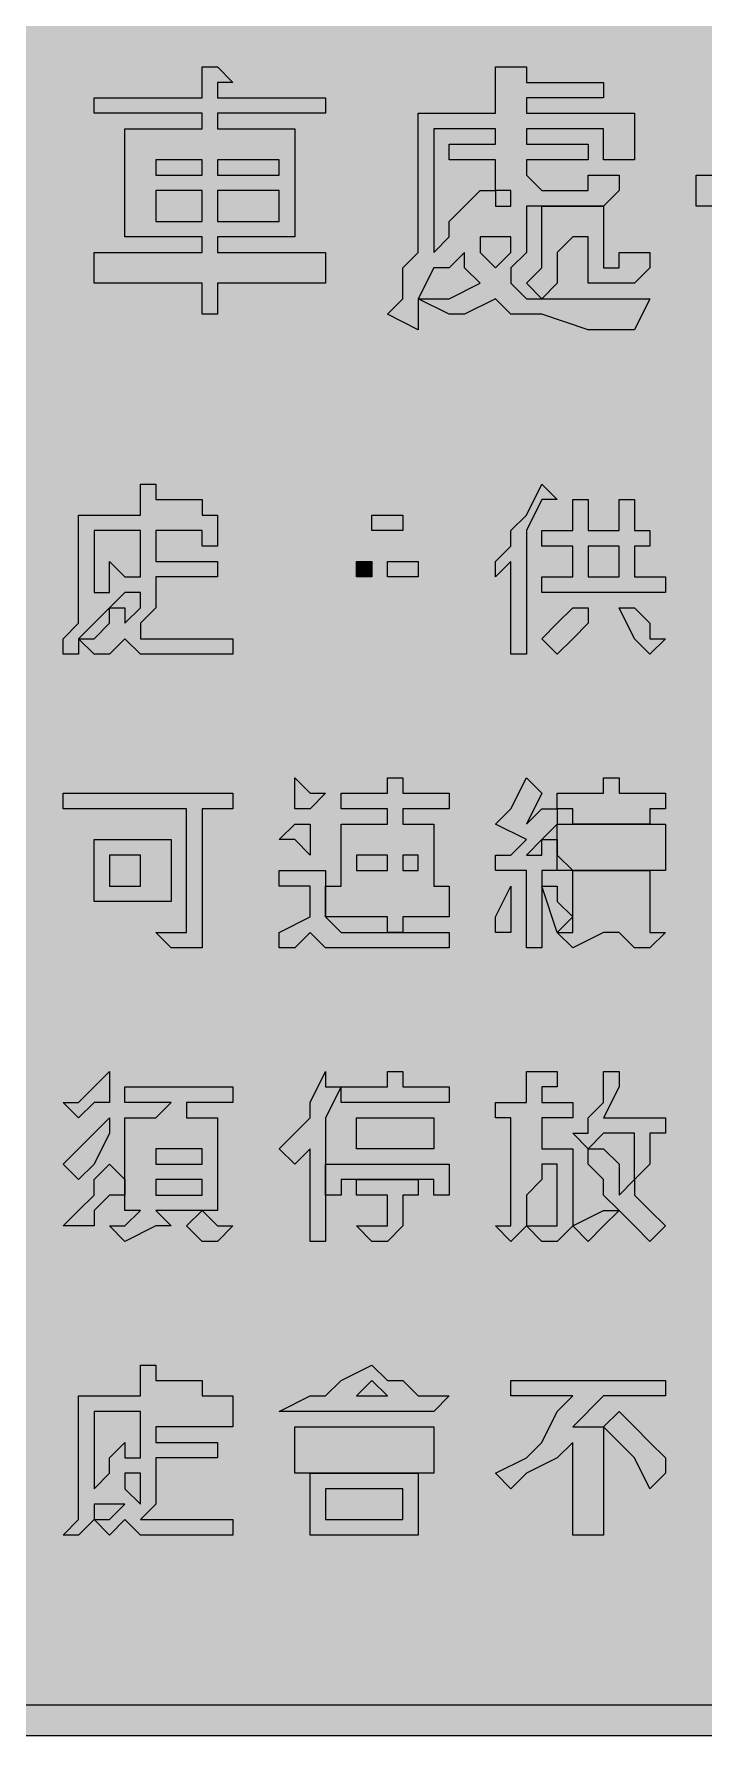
# Model space of a CAD drawing. Header units: metres. Extents: x 78 to 482, y 6 to 262.
# Drawn here: x 159.3 to 211.3, y 6.5 to 138.6 of the extents above; entities that cross this region are included whole.
import ezdxf

# ---------------------------------------------------------------- set-up
doc = ezdxf.new("R2010")
doc.units = ezdxf.units.M
doc.layers.add('FILL_BLACK_000000', color=7, linetype='Continuous', true_color=0x000000)
doc.layers.add('FILL_WHITE_FFFFFF', color=7, linetype='Continuous', true_color=0xffffff)

msp = doc.modelspace()

# ---------------------------------------------------------------- hatches: boundary and pattern name
at = {"layer": 'FILL_BLACK_000000', "true_color": 0x000000}
h = msp.add_hatch(color=7, dxfattribs=at)
h.dxf.hatch_style = 1
h.paths.add_polyline_path([(477.15, 262.08), (478.05, 262.06), (478.95, 261.93), (479.85, 261.57), (480.75, 260.88), (481.44, 259.98), (481.8, 259.08), (481.93, 258.18), (481.95, 257.28), (481.95, 11.28), (481.95, 10.08), (480.75, 8.88), (478.95, 7.23), (478.05, 6.69), (477.15, 6.48), (82.35, 6.48), (81.45, 6.69), (80.55, 7.23), (78.75, 8.88), (78.35, 8.93), (78.06, 9.09), (77.7, 9.63), (77.57, 10.4), (77.55, 11.28), (77.55, 257.28), (77.55, 258.48), (77.6, 258.88), (77.74, 259.19), (78.15, 259.68), (78.56, 260.17), (78.7, 260.48), (78.75, 260.88), (79.65, 261.57), (80.55, 261.93), (81.45, 262.06), (82.35, 262.08), (477.15, 262.08)])
h = msp.add_hatch(color=7, dxfattribs=at)
h.dxf.hatch_style = 1
h.paths.add_polyline_path([(173.55, 134.88), (173.55, 133.68), (181.95, 133.68), (181.95, 132.48), (173.55, 132.48), (173.55, 131.28), (179.55, 131.28), (179.55, 122.88), (173.55, 122.88), (173.55, 121.68), (181.95, 121.68), (181.95, 119.28), (173.55, 119.28), (173.55, 116.88), (172.35, 116.88), (172.35, 119.28), (163.95, 119.28), (163.95, 121.68), (172.35, 121.68), (172.35, 122.88), (166.35, 122.88), (166.35, 131.28), (172.35, 131.28), (172.35, 132.48), (163.95, 132.48), (163.95, 133.68), (172.35, 133.68), (172.35, 136.08), (173.55, 136.08), (174.75, 134.88), (173.55, 134.88)])
h.paths.add_polyline_path([(172.35, 127.68), (172.35, 128.88), (168.75, 128.88), (168.75, 127.68), (172.35, 127.68)], flags=16)
h.paths.add_polyline_path([(168.75, 124.08), (172.35, 124.08), (172.35, 126.48), (168.75, 126.48), (168.75, 124.08)], flags=16)
h.paths.add_polyline_path([(173.55, 128.88), (173.55, 127.68), (178.35, 127.68), (178.35, 128.88), (173.55, 128.88)], flags=16)
h.paths.add_polyline_path([(178.35, 126.48), (173.55, 126.48), (173.55, 124.08), (178.35, 124.08), (178.35, 126.48)], flags=16)
h = msp.add_hatch(color=7, dxfattribs=at)
h.dxf.hatch_style = 1
h.paths.add_polyline_path([(187.95, 118.08), (187.95, 120.48), (189.15, 121.68), (189.15, 124.08), (189.15, 132.48), (195.15, 132.48), (195.15, 136.08), (197.55, 136.08), (197.55, 134.88), (203.55, 134.88), (203.55, 133.68), (197.55, 133.68), (197.55, 132.48), (205.95, 132.48), (205.95, 128.88), (203.55, 128.88), (203.55, 131.28), (197.55, 131.28), (197.55, 130.08), (202.35, 130.08), (202.35, 128.88), (197.55, 128.88), (197.55, 127.68), (198.75, 126.48), (202.35, 126.48), (202.35, 127.68), (203.55, 127.68), (204.75, 127.68), (204.75, 126.48), (203.55, 125.28), (197.55, 125.28), (197.55, 122.88), (197.55, 121.68), (196.35, 120.48), (196.35, 119.28), (197.55, 118.08), (198.75, 118.08), (199.95, 118.08), (202.35, 118.08), (207.15, 118.08), (205.95, 115.68), (202.35, 115.68), (198.75, 116.88), (196.35, 116.88), (195.15, 118.08), (192.75, 116.88), (191.55, 116.88), (189.15, 118.08), (189.15, 115.68), (186.75, 116.88), (187.95, 118.08)])
h.paths.add_polyline_path([(191.55, 118.08), (193.95, 119.28), (192.75, 120.48), (192.75, 121.68), (191.55, 120.48), (190.35, 120.48), (189.15, 118.08), (191.55, 118.08)], flags=16)
h.paths.add_polyline_path([(195.15, 126.48), (195.15, 125.28), (196.35, 125.28), (196.35, 126.48), (195.15, 126.48)], flags=16)
h.paths.add_polyline_path([(195.15, 127.68), (195.15, 128.88), (191.55, 128.88), (191.55, 130.08), (195.15, 130.08), (195.15, 131.28), (190.35, 131.28), (190.35, 124.08), (190.35, 121.68), (191.55, 122.88), (191.55, 124.08), (192.75, 125.28), (193.95, 126.48), (195.15, 126.48), (195.15, 127.68)], flags=16)
h.paths.add_polyline_path([(195.15, 120.48), (196.35, 121.68), (196.35, 122.88), (193.95, 122.88), (193.95, 121.68), (195.15, 120.48)], flags=16)
h = msp.add_hatch(color=7, dxfattribs=at)
h.dxf.hatch_style = 1
h.paths.add_polyline_path([(217.95, 127.68), (217.95, 125.28), (210.75, 125.28), (210.75, 127.68), (217.95, 127.68)])
h = msp.add_hatch(color=7, dxfattribs=at)
h.dxf.hatch_style = 1
h.paths.add_polyline_path([(203.55, 125.28), (203.55, 121.68), (203.55, 120.48), (204.75, 120.48), (204.75, 121.68), (207.15, 121.68), (207.15, 120.48), (205.95, 119.28), (204.75, 119.28), (203.55, 119.28), (202.35, 119.28), (202.35, 120.48), (202.35, 122.88), (201.15, 122.88), (199.95, 121.68), (199.95, 120.48), (199.95, 119.28), (198.75, 118.08), (197.55, 119.28), (198.75, 120.48), (198.75, 121.68), (198.75, 122.88), (198.75, 124.08), (198.75, 125.28), (203.55, 125.28)])
h = msp.add_hatch(color=7, dxfattribs=at)
h.dxf.hatch_style = 1
h.paths.add_polyline_path([(161.55, 91.68), (162.75, 92.88), (162.75, 94.08), (162.75, 95.28), (162.75, 101.28), (167.55, 101.28), (167.55, 103.68), (168.75, 103.68), (168.75, 102.48), (172.35, 102.48), (172.35, 101.28), (173.55, 101.28), (173.55, 98.88), (172.35, 98.88), (172.35, 100.08), (168.75, 100.08), (168.75, 98.88), (168.75, 97.68), (171.15, 97.68), (172.35, 97.68), (173.55, 97.68), (173.55, 96.48), (172.35, 96.48), (168.75, 96.48), (168.75, 95.28), (168.75, 94.08), (167.55, 92.88), (167.55, 91.68), (168.75, 91.68), (169.95, 91.68), (171.15, 91.68), (174.75, 91.68), (174.75, 90.48), (171.15, 90.48), (169.95, 90.48), (167.55, 90.48), (166.35, 91.68), (165.15, 90.48), (163.95, 90.48), (162.75, 91.68), (162.75, 90.48), (161.55, 90.48), (161.55, 91.68)])
h.paths.add_polyline_path([(163.95, 91.68), (165.15, 92.88), (165.15, 94.08), (163.95, 92.88), (162.75, 91.68), (163.95, 91.68)], flags=16)
h.paths.add_polyline_path([(166.35, 94.08), (166.35, 92.88), (167.55, 94.08), (167.55, 95.28), (166.35, 95.28), (165.15, 94.08), (166.35, 94.08)], flags=16)
h.paths.add_polyline_path([(167.55, 98.88), (167.55, 100.08), (163.95, 100.08), (163.95, 95.28), (165.15, 95.28), (165.15, 96.48), (165.15, 97.68), (166.35, 96.48), (167.55, 96.48), (167.55, 97.68), (167.55, 98.88)], flags=16)
h = msp.add_hatch(color=7, dxfattribs=at)
h.dxf.hatch_style = 1
h.paths.add_polyline_path([(196.35, 98.88), (196.35, 100.08), (197.55, 101.28), (198.75, 103.68), (199.95, 102.48), (198.75, 102.48), (197.55, 100.08), (197.55, 90.48), (196.35, 90.48), (196.35, 97.68), (195.15, 96.48), (195.15, 97.68), (196.35, 98.88)])
h = msp.add_hatch(color=7, dxfattribs=at)
h.dxf.hatch_style = 1
h.paths.add_polyline_path([(201.15, 102.48), (202.35, 102.48), (202.35, 100.08), (204.75, 100.08), (204.75, 102.48), (205.95, 102.48), (205.95, 100.08), (207.15, 100.08), (207.15, 98.88), (205.95, 98.88), (205.95, 96.48), (208.35, 96.48), (208.35, 95.28), (198.75, 95.28), (198.75, 96.48), (201.15, 96.48), (201.15, 98.88), (198.75, 98.88), (198.75, 100.08), (201.15, 100.08), (201.15, 102.48)])
h.paths.add_polyline_path([(204.75, 98.88), (202.35, 98.88), (202.35, 96.48), (204.75, 96.48), (204.75, 98.88)], flags=16)
h = msp.add_hatch(color=7, dxfattribs=at)
h.dxf.hatch_style = 1
h.paths.add_polyline_path([(185.55, 101.28), (187.95, 101.28), (187.95, 100.08), (185.55, 100.08), (185.55, 101.28)])
h = msp.add_hatch(color=7, dxfattribs=at)
h.dxf.hatch_style = 1
h.paths.add_polyline_path([(184.35, 97.68), (185.55, 97.68), (185.55, 96.48), (184.35, 96.48), (184.35, 97.68)])
h = msp.add_hatch(color=7, dxfattribs=at)
h.dxf.hatch_style = 1
h.paths.add_polyline_path([(186.75, 97.68), (189.15, 97.68), (189.15, 96.48), (186.75, 96.48), (186.75, 97.68)])
h = msp.add_hatch(color=7, dxfattribs=at)
h.dxf.hatch_style = 1
h.paths.add_polyline_path([(199.95, 92.88), (201.15, 94.08), (202.35, 94.08), (202.35, 92.88), (201.15, 91.68), (199.95, 90.48), (198.75, 91.68), (199.95, 92.88)])
h = msp.add_hatch(color=7, dxfattribs=at)
h.dxf.hatch_style = 1
h.paths.add_polyline_path([(205.95, 94.08), (207.15, 92.88), (207.15, 91.68), (208.35, 91.68), (207.15, 90.48), (205.95, 91.68), (204.75, 94.08), (205.95, 94.08)])
h = msp.add_hatch(color=7, dxfattribs=at)
h.dxf.hatch_style = 1
h.paths.add_polyline_path([(180.75, 79.68), (181.95, 79.68), (180.75, 78.48), (179.55, 78.48), (179.55, 79.68), (179.55, 80.88), (180.75, 79.68)])
h = msp.add_hatch(color=7, dxfattribs=at)
h.dxf.hatch_style = 1
h.paths.add_polyline_path([(183.15, 78.48), (183.15, 79.68), (186.75, 79.68), (186.75, 80.88), (187.95, 80.88), (187.95, 79.68), (191.55, 79.68), (191.55, 78.48), (187.95, 78.48), (187.95, 77.28), (190.35, 77.28), (190.35, 72.48), (191.55, 72.48), (191.55, 70.08), (187.95, 70.08), (187.95, 68.88), (186.75, 68.88), (186.75, 70.08), (181.95, 70.08), (181.95, 72.48), (183.15, 72.48), (183.15, 77.28), (186.75, 77.28), (186.75, 78.48), (183.15, 78.48)])
h.paths.add_polyline_path([(184.35, 74.88), (184.35, 73.68), (186.75, 73.68), (186.75, 74.88), (184.35, 74.88)], flags=16)
h.paths.add_polyline_path([(189.15, 74.88), (187.95, 74.88), (187.95, 73.68), (189.15, 73.68), (189.15, 74.88)], flags=16)
h = msp.add_hatch(color=7, dxfattribs=at)
h.dxf.hatch_style = 1
h.paths.add_polyline_path([(199.95, 74.88), (201.15, 73.68), (199.95, 73.68), (198.75, 73.68), (198.75, 67.68), (197.55, 67.68), (197.55, 73.68), (196.35, 73.68), (195.15, 73.68), (195.15, 74.88), (196.35, 74.88), (197.55, 76.08), (195.15, 77.28), (196.35, 78.48), (197.55, 80.88), (198.75, 79.68), (197.55, 77.28), (198.75, 78.48), (199.95, 78.48), (199.95, 77.28), (198.75, 76.08), (199.95, 76.08), (199.95, 74.88)])
h.paths.add_polyline_path([(197.55, 74.88), (198.75, 74.88), (198.75, 76.08), (197.55, 74.88)], flags=16)
h = msp.add_hatch(color=7, dxfattribs=at)
h.dxf.hatch_style = 1
h.paths.add_polyline_path([(199.95, 79.68), (203.55, 79.68), (203.55, 80.88), (204.75, 80.88), (204.75, 79.68), (208.35, 79.68), (208.35, 78.48), (207.15, 78.48), (207.15, 77.28), (201.15, 77.28), (201.15, 78.48), (199.95, 78.48), (199.95, 79.68)])
h = msp.add_hatch(color=7, dxfattribs=at)
h.dxf.hatch_style = 1
h.paths.add_polyline_path([(174.75, 79.68), (174.75, 78.48), (172.35, 78.48), (172.35, 70.08), (172.35, 68.88), (172.35, 67.68), (171.15, 67.68), (169.95, 67.68), (168.75, 68.88), (171.15, 68.88), (171.15, 70.08), (171.15, 78.48), (161.55, 78.48), (161.55, 79.68), (174.75, 79.68)])
h = msp.add_hatch(color=7, dxfattribs=at)
h.dxf.hatch_style = 1
h.paths.add_polyline_path([(180.75, 77.28), (180.75, 76.08), (180.75, 74.88), (179.55, 76.08), (178.35, 76.08), (179.55, 77.28), (180.75, 77.28)])
h = msp.add_hatch(color=7, dxfattribs=at)
h.dxf.hatch_style = 1
h.paths.add_polyline_path([(208.35, 77.28), (208.35, 73.68), (199.95, 73.68), (199.95, 77.28), (208.35, 77.28)])
h = msp.add_hatch(color=7, dxfattribs=at)
h.dxf.hatch_style = 1
h.paths.add_polyline_path([(169.95, 71.28), (167.55, 71.28), (165.15, 71.28), (163.95, 71.28), (163.95, 76.08), (169.95, 76.08), (169.95, 71.28)])
h.paths.add_polyline_path([(167.55, 74.88), (165.15, 74.88), (165.15, 72.48), (167.55, 72.48), (167.55, 74.88)], flags=16)
h = msp.add_hatch(color=7, dxfattribs=at)
h.dxf.hatch_style = 1
h.paths.add_polyline_path([(181.95, 73.68), (181.95, 70.08), (183.15, 68.88), (185.55, 68.88), (191.55, 68.88), (191.55, 67.68), (184.35, 67.68), (183.15, 67.68), (181.95, 67.68), (180.75, 68.88), (179.55, 67.68), (178.35, 67.68), (178.35, 68.88), (180.75, 70.08), (180.75, 72.48), (178.35, 72.48), (178.35, 73.68), (181.95, 73.68)])
h = msp.add_hatch(color=7, dxfattribs=at)
h.dxf.hatch_style = 1
h.paths.add_polyline_path([(205.95, 67.68), (204.75, 68.88), (203.55, 68.88), (201.15, 67.68), (199.95, 68.88), (201.15, 68.88), (201.15, 73.68), (207.15, 73.68), (207.15, 68.88), (208.35, 68.88), (207.15, 67.68), (205.95, 67.68)])
h = msp.add_hatch(color=7, dxfattribs=at)
h.dxf.hatch_style = 1
h.paths.add_polyline_path([(196.35, 68.88), (195.15, 68.88), (195.15, 70.08), (196.35, 72.48), (196.35, 70.08), (196.35, 68.88)])
h = msp.add_hatch(color=7, dxfattribs=at)
h.dxf.hatch_style = 1
h.paths.add_polyline_path([(199.95, 71.28), (201.15, 70.08), (199.95, 68.88), (198.75, 72.48), (199.95, 72.48), (199.95, 71.28)])
h = msp.add_hatch(color=7, dxfattribs=at)
h.dxf.hatch_style = 1
h.paths.add_polyline_path([(162.75, 55.68), (163.95, 56.88), (165.15, 58.08), (165.15, 56.88), (165.15, 55.68), (163.95, 55.68), (162.75, 54.48), (161.55, 55.68), (162.75, 55.68)])
h = msp.add_hatch(color=7, dxfattribs=at)
h.dxf.hatch_style = 1
h.paths.add_polyline_path([(166.35, 47.28), (166.35, 54.48), (168.75, 54.48), (169.95, 55.68), (166.35, 55.68), (166.35, 56.88), (174.75, 56.88), (174.75, 55.68), (171.15, 55.68), (171.15, 54.48), (173.55, 54.48), (173.55, 47.28), (168.75, 47.28), (169.95, 46.08), (168.75, 46.08), (166.35, 44.88), (165.15, 46.08), (166.35, 46.08), (167.55, 47.28), (166.35, 47.28)])
h.paths.add_polyline_path([(168.75, 49.68), (168.75, 48.48), (172.35, 48.48), (172.35, 49.68), (168.75, 49.68)], flags=16)
h.paths.add_polyline_path([(172.35, 52.08), (168.75, 52.08), (168.75, 50.88), (172.35, 50.88), (172.35, 52.08)], flags=16)
h = msp.add_hatch(color=7, dxfattribs=at)
h.dxf.hatch_style = 1
h.paths.add_polyline_path([(183.15, 56.88), (181.95, 54.48), (181.95, 44.88), (180.75, 44.88), (180.75, 52.08), (179.55, 50.88), (178.35, 52.08), (179.55, 53.28), (180.75, 54.48), (180.75, 55.68), (181.95, 58.08), (181.95, 56.88), (183.15, 56.88)])
h = msp.add_hatch(color=7, dxfattribs=at)
h.dxf.hatch_style = 1
h.paths.add_polyline_path([(187.95, 58.08), (187.95, 56.88), (191.55, 56.88), (191.55, 55.68), (183.15, 55.68), (183.15, 56.88), (186.75, 56.88), (186.75, 58.08), (187.95, 58.08)])
h = msp.add_hatch(color=7, dxfattribs=at)
h.dxf.hatch_style = 1
h.paths.add_polyline_path([(195.15, 46.08), (196.35, 46.08), (196.35, 47.28), (196.35, 48.48), (196.35, 50.88), (196.35, 54.48), (195.15, 54.48), (195.15, 55.68), (197.55, 55.68), (197.55, 58.08), (198.75, 58.08), (199.95, 58.08), (199.95, 56.88), (198.75, 56.88), (198.75, 55.68), (201.15, 55.68), (201.15, 54.48), (198.75, 54.48), (198.75, 52.08), (201.15, 52.08), (201.15, 47.28), (201.15, 46.08), (199.95, 44.88), (198.75, 44.88), (197.55, 46.08), (196.35, 44.88), (195.15, 46.08)])
h.paths.add_polyline_path([(198.75, 46.08), (199.95, 46.08), (199.95, 47.28), (199.95, 50.88), (198.75, 50.88), (198.75, 49.68), (197.55, 48.48), (197.55, 47.28), (197.55, 46.08), (198.75, 46.08)], flags=16)
h = msp.add_hatch(color=7, dxfattribs=at)
h.dxf.hatch_style = 1
h.paths.add_polyline_path([(202.35, 53.28), (202.35, 54.48), (203.55, 55.68), (203.55, 58.08), (204.75, 58.08), (204.75, 56.88), (203.55, 54.48), (208.35, 54.48), (208.35, 53.28), (207.15, 53.28), (207.15, 52.08), (207.15, 50.88), (205.95, 49.68), (205.95, 50.88), (205.95, 52.08), (205.95, 53.28), (203.55, 53.28), (202.35, 52.08), (201.15, 53.28), (202.35, 53.28)])
h = msp.add_hatch(color=7, dxfattribs=at)
h.dxf.hatch_style = 1
h.paths.add_polyline_path([(162.75, 49.68), (161.55, 50.88), (162.75, 52.08), (163.95, 53.28), (165.15, 54.48), (165.15, 53.28), (163.95, 50.88), (162.75, 49.68)])
h = msp.add_hatch(color=7, dxfattribs=at)
h.dxf.hatch_style = 1
h.paths.add_polyline_path([(190.35, 54.48), (190.35, 52.08), (184.35, 52.08), (184.35, 54.48), (190.35, 54.48)])
h = msp.add_hatch(color=7, dxfattribs=at)
h.dxf.hatch_style = 1
h.paths.add_polyline_path([(207.15, 44.88), (205.95, 46.08), (204.75, 47.28), (203.55, 48.48), (203.55, 49.68), (202.35, 50.88), (202.35, 52.08), (203.55, 52.08), (204.75, 50.88), (204.75, 48.48), (205.95, 49.68), (205.95, 48.48), (207.15, 47.28), (208.35, 46.08), (207.15, 44.88)])
h = msp.add_hatch(color=7, dxfattribs=at)
h.dxf.hatch_style = 1
h.paths.add_polyline_path([(162.75, 47.28), (163.95, 48.48), (163.95, 49.68), (165.15, 50.88), (166.35, 49.68), (166.35, 48.48), (165.15, 48.48), (163.95, 47.28), (163.95, 46.08), (162.75, 46.08), (161.55, 46.08), (162.75, 47.28)])
h = msp.add_hatch(color=7, dxfattribs=at)
h.dxf.hatch_style = 1
h.paths.add_polyline_path([(191.55, 50.88), (191.55, 48.48), (190.35, 48.48), (190.35, 49.68), (183.15, 49.68), (183.15, 48.48), (181.95, 48.48), (181.95, 50.88), (191.55, 50.88)])
h = msp.add_hatch(color=7, dxfattribs=at)
h.dxf.hatch_style = 1
h.paths.add_polyline_path([(189.15, 49.68), (189.15, 48.48), (187.95, 48.48), (187.95, 47.28), (187.95, 46.08), (186.75, 44.88), (185.55, 44.88), (184.35, 46.08), (185.55, 46.08), (186.75, 46.08), (186.75, 47.28), (186.75, 48.48), (184.35, 48.48), (184.35, 49.68), (189.15, 49.68)])
h = msp.add_hatch(color=7, dxfattribs=at)
h.dxf.hatch_style = 1
h.paths.add_polyline_path([(173.55, 46.08), (174.75, 46.08), (173.55, 44.88), (172.35, 44.88), (171.15, 46.08), (172.35, 47.28), (173.55, 46.08)])
h = msp.add_hatch(color=7, dxfattribs=at)
h.dxf.hatch_style = 1
h.paths.add_polyline_path([(204.75, 47.28), (203.55, 46.08), (202.35, 44.88), (201.15, 46.08), (203.55, 47.28), (204.75, 47.28)])
h = msp.add_hatch(color=7, dxfattribs=at)
h.dxf.hatch_style = 1
h.paths.add_polyline_path([(162.75, 24.48), (162.75, 25.68), (162.75, 26.88), (162.75, 32.88), (167.55, 32.88), (167.55, 35.28), (168.75, 35.28), (168.75, 34.08), (172.35, 34.08), (172.35, 32.88), (174.75, 32.88), (174.75, 30.48), (172.35, 30.48), (168.75, 30.48), (168.75, 29.28), (172.35, 29.28), (173.55, 29.28), (173.55, 28.08), (172.35, 28.08), (168.75, 28.08), (168.75, 26.88), (168.75, 25.68), (168.75, 24.48), (167.55, 23.28), (168.75, 23.28), (169.95, 23.28), (171.15, 23.28), (174.75, 23.28), (174.75, 22.08), (172.35, 22.08), (169.95, 22.08), (167.55, 22.08), (166.35, 23.28), (165.15, 22.08), (163.95, 23.28), (162.75, 22.08), (161.55, 22.08), (162.75, 23.28), (162.75, 24.48)])
h.paths.add_polyline_path([(165.15, 23.28), (166.35, 24.48), (165.15, 24.48), (163.95, 24.48), (163.95, 23.28), (165.15, 23.28)], flags=16)
h.paths.add_polyline_path([(167.55, 31.68), (163.95, 31.68), (163.95, 26.88), (163.95, 25.68), (165.15, 26.88), (165.15, 28.08), (166.35, 29.28), (166.35, 28.08), (167.55, 28.08), (167.55, 29.28), (167.55, 30.48), (167.55, 31.68)], flags=16)
h.paths.add_polyline_path([(167.55, 24.48), (167.55, 25.68), (167.55, 26.88), (166.35, 26.88), (166.35, 25.68), (167.55, 24.48)], flags=16)
h = msp.add_hatch(color=7, dxfattribs=at)
h.dxf.hatch_style = 1
h.paths.add_polyline_path([(181.95, 32.88), (183.15, 34.08), (185.55, 35.28), (186.75, 34.08), (187.95, 34.08), (189.15, 32.88), (190.35, 32.88), (191.55, 32.88), (190.35, 31.68), (189.15, 31.68), (187.95, 31.68), (181.95, 31.68), (179.55, 31.68), (178.35, 31.68), (180.75, 32.88), (181.95, 32.88)])
h.paths.add_polyline_path([(184.35, 32.88), (186.75, 32.88), (185.55, 34.08), (184.35, 32.88)], flags=16)
h = msp.add_hatch(color=7, dxfattribs=at)
h.dxf.hatch_style = 1
h.paths.add_polyline_path([(203.55, 22.08), (201.15, 22.08), (201.15, 29.28), (199.95, 28.08), (197.55, 26.88), (196.35, 25.68), (195.15, 26.88), (197.55, 28.08), (198.75, 29.28), (199.95, 31.68), (201.15, 32.88), (196.35, 32.88), (196.35, 34.08), (208.35, 34.08), (208.35, 32.88), (203.55, 32.88), (201.15, 30.48), (202.35, 30.48), (203.55, 30.48), (203.55, 22.08)])
h = msp.add_hatch(color=7, dxfattribs=at)
h.dxf.hatch_style = 1
h.paths.add_polyline_path([(190.35, 30.48), (190.35, 26.88), (189.15, 26.88), (180.75, 26.88), (179.55, 26.88), (179.55, 30.48), (190.35, 30.48)])
h = msp.add_hatch(color=7, dxfattribs=at)
h.dxf.hatch_style = 1
h.paths.add_polyline_path([(205.95, 28.08), (203.55, 30.48), (204.75, 31.68), (205.95, 30.48), (207.15, 29.28), (208.35, 28.08), (208.35, 26.88), (207.15, 25.68), (205.95, 28.08)])
h = msp.add_hatch(color=7, dxfattribs=at)
h.dxf.hatch_style = 1
h.paths.add_polyline_path([(187.95, 22.08), (181.95, 22.08), (180.75, 22.08), (180.75, 26.88), (189.15, 26.88), (189.15, 22.08), (187.95, 22.08)])
h.paths.add_polyline_path([(187.95, 25.68), (181.95, 25.68), (181.95, 24.48), (181.95, 23.28), (187.95, 23.28), (187.95, 24.48), (187.95, 25.68)], flags=16)
at = {"layer": 'FILL_WHITE_FFFFFF', "true_color": 0xffffff}
h = msp.add_hatch(color=7, dxfattribs=at)
h.dxf.hatch_style = 1
h.paths.add_polyline_path([(79.95, 257.28), (79.95, 258.48), (81.15, 259.68), (82.35, 259.68), (477.15, 259.68), (477.86, 259.66), (478.35, 259.53), (478.84, 259.17), (479.55, 258.48), (479.55, 257.28), (479.55, 11.28), (479.55, 10.08), (478.35, 10.08), (478.2, 9.48), (477.84, 9.07), (477.55, 8.93), (477.15, 8.88), (82.35, 8.88), (81.47, 9.09), (80.7, 9.63), (80.16, 10.4), (79.95, 11.28), (79.95, 257.28)])

# ---------------------------------------------------------------- linework, layer by layer
at = {"layer": 'FILL_BLACK_000000', "lineweight": 0, "true_color": 0x000000}
msp.add_lwpolyline([(477.15, 6.48), (82.35, 6.48), (81.45, 6.69), (80.55, 7.23), (78.75, 8.88), (78.35, 8.93), (78.06, 9.09), (77.7, 9.63), (77.57, 10.4), (77.55, 11.28), (77.55, 257.28), (77.55, 258.48), (77.6, 258.88), (77.74, 259.19), (78.15, 259.68), (78.56, 260.17), (78.7, 260.48), (78.75, 260.88), (79.65, 261.57), (80.55, 261.93), (81.45, 262.06), (82.35, 262.08), (477.15, 262.08)], dxfattribs=at)
for points in [[(173.55, 134.88), (173.55, 133.68), (181.95, 133.68), (181.95, 132.48), (173.55, 132.48), (173.55, 131.28), (179.55, 131.28), (179.55, 122.88), (173.55, 122.88), (173.55, 121.68), (181.95, 121.68), (181.95, 119.28), (173.55, 119.28), (173.55, 116.88), (172.35, 116.88), (172.35, 119.28), (163.95, 119.28), (163.95, 121.68), (172.35, 121.68), (172.35, 122.88), (166.35, 122.88), (166.35, 131.28), (172.35, 131.28), (172.35, 132.48), (163.95, 132.48), (163.95, 133.68), (172.35, 133.68), (172.35, 136.08), (173.55, 136.08), (174.75, 134.88)], [(187.95, 118.08), (187.95, 120.48), (189.15, 121.68), (189.15, 124.08), (189.15, 132.48), (195.15, 132.48), (195.15, 136.08), (197.55, 136.08), (197.55, 134.88), (203.55, 134.88), (203.55, 133.68), (197.55, 133.68), (197.55, 132.48), (205.95, 132.48), (205.95, 128.88), (203.55, 128.88), (203.55, 131.28), (197.55, 131.28), (197.55, 130.08), (202.35, 130.08), (202.35, 128.88), (197.55, 128.88), (197.55, 127.68), (198.75, 126.48), (202.35, 126.48), (202.35, 127.68), (203.55, 127.68), (204.75, 127.68), (204.75, 126.48), (203.55, 125.28), (197.55, 125.28), (197.55, 122.88), (197.55, 121.68), (196.35, 120.48), (196.35, 119.28), (197.55, 118.08), (198.75, 118.08), (199.95, 118.08), (202.35, 118.08), (207.15, 118.08), (205.95, 115.68), (202.35, 115.68), (198.75, 116.88), (196.35, 116.88), (195.15, 118.08), (192.75, 116.88), (191.55, 116.88), (189.15, 118.08), (189.15, 115.68), (186.75, 116.88)], [(195.15, 127.68), (195.15, 128.88), (191.55, 128.88), (191.55, 130.08), (195.15, 130.08), (195.15, 131.28), (190.35, 131.28), (190.35, 124.08), (190.35, 121.68), (191.55, 122.88), (191.55, 124.08), (192.75, 125.28), (193.95, 126.48), (195.15, 126.48)], [(172.35, 127.68), (172.35, 128.88), (168.75, 128.88), (168.75, 127.68)], [(173.55, 128.88), (173.55, 127.68), (178.35, 127.68), (178.35, 128.88)], [(217.95, 127.68), (217.95, 125.28), (210.75, 125.28), (210.75, 127.68)], [(168.75, 124.08), (172.35, 124.08), (172.35, 126.48), (168.75, 126.48)], [(178.35, 126.48), (173.55, 126.48), (173.55, 124.08), (178.35, 124.08)], [(195.15, 126.48), (195.15, 125.28), (196.35, 125.28), (196.35, 126.48)], [(203.55, 125.28), (203.55, 121.68), (203.55, 120.48), (204.75, 120.48), (204.75, 121.68), (207.15, 121.68), (207.15, 120.48), (205.95, 119.28), (204.75, 119.28), (203.55, 119.28), (202.35, 119.28), (202.35, 120.48), (202.35, 122.88), (201.15, 122.88), (199.95, 121.68), (199.95, 120.48), (199.95, 119.28), (198.75, 118.08), (197.55, 119.28), (198.75, 120.48), (198.75, 121.68), (198.75, 122.88), (198.75, 124.08), (198.75, 125.28)], [(191.55, 118.08), (193.95, 119.28), (192.75, 120.48), (192.75, 121.68), (191.55, 120.48), (190.35, 120.48), (189.15, 118.08)], [(195.15, 120.48), (196.35, 121.68), (196.35, 122.88), (193.95, 122.88), (193.95, 121.68)], [(161.55, 91.68), (162.75, 92.88), (162.75, 94.08), (162.75, 95.28), (162.75, 101.28), (167.55, 101.28), (167.55, 103.68), (168.75, 103.68), (168.75, 102.48), (172.35, 102.48), (172.35, 101.28), (173.55, 101.28), (173.55, 98.88), (172.35, 98.88), (172.35, 100.08), (168.75, 100.08), (168.75, 98.88), (168.75, 97.68), (171.15, 97.68), (172.35, 97.68), (173.55, 97.68), (173.55, 96.48), (172.35, 96.48), (168.75, 96.48), (168.75, 95.28), (168.75, 94.08), (167.55, 92.88), (167.55, 91.68), (168.75, 91.68), (169.95, 91.68), (171.15, 91.68), (174.75, 91.68), (174.75, 90.48), (171.15, 90.48), (169.95, 90.48), (167.55, 90.48), (166.35, 91.68), (165.15, 90.48), (163.95, 90.48), (162.75, 91.68), (162.75, 90.48), (161.55, 90.48)], [(196.35, 98.88), (196.35, 100.08), (197.55, 101.28), (198.75, 103.68), (199.95, 102.48), (198.75, 102.48), (197.55, 100.08), (197.55, 90.48), (196.35, 90.48), (196.35, 97.68), (195.15, 96.48), (195.15, 97.68)], [(201.15, 102.48), (202.35, 102.48), (202.35, 100.08), (204.75, 100.08), (204.75, 102.48), (205.95, 102.48), (205.95, 100.08), (207.15, 100.08), (207.15, 98.88), (205.95, 98.88), (205.95, 96.48), (208.35, 96.48), (208.35, 95.28), (198.75, 95.28), (198.75, 96.48), (201.15, 96.48), (201.15, 98.88), (198.75, 98.88), (198.75, 100.08), (201.15, 100.08)], [(185.55, 101.28), (187.95, 101.28), (187.95, 100.08), (185.55, 100.08)], [(167.55, 98.88), (167.55, 100.08), (163.95, 100.08), (163.95, 95.28), (165.15, 95.28), (165.15, 96.48), (165.15, 97.68), (166.35, 96.48), (167.55, 96.48), (167.55, 97.68)], [(204.75, 98.88), (202.35, 98.88), (202.35, 96.48), (204.75, 96.48)], [(184.35, 97.68), (185.55, 97.68), (185.55, 96.48), (184.35, 96.48)], [(186.75, 97.68), (189.15, 97.68), (189.15, 96.48), (186.75, 96.48)], [(166.35, 94.08), (166.35, 92.88), (167.55, 94.08), (167.55, 95.28), (166.35, 95.28), (165.15, 94.08)], [(163.95, 91.68), (165.15, 92.88), (165.15, 94.08), (163.95, 92.88), (162.75, 91.68)], [(199.95, 92.88), (201.15, 94.08), (202.35, 94.08), (202.35, 92.88), (201.15, 91.68), (199.95, 90.48), (198.75, 91.68)], [(205.95, 94.08), (207.15, 92.88), (207.15, 91.68), (208.35, 91.68), (207.15, 90.48), (205.95, 91.68), (204.75, 94.08)], [(180.75, 79.68), (181.95, 79.68), (180.75, 78.48), (179.55, 78.48), (179.55, 79.68), (179.55, 80.88)], [(183.15, 78.48), (183.15, 79.68), (186.75, 79.68), (186.75, 80.88), (187.95, 80.88), (187.95, 79.68), (191.55, 79.68), (191.55, 78.48), (187.95, 78.48), (187.95, 77.28), (190.35, 77.28), (190.35, 72.48), (191.55, 72.48), (191.55, 70.08), (187.95, 70.08), (187.95, 68.88), (186.75, 68.88), (186.75, 70.08), (181.95, 70.08), (181.95, 72.48), (183.15, 72.48), (183.15, 77.28), (186.75, 77.28), (186.75, 78.48)], [(199.95, 74.88), (201.15, 73.68), (199.95, 73.68), (198.75, 73.68), (198.75, 67.68), (197.55, 67.68), (197.55, 73.68), (196.35, 73.68), (195.15, 73.68), (195.15, 74.88), (196.35, 74.88), (197.55, 76.08), (195.15, 77.28), (196.35, 78.48), (197.55, 80.88), (198.75, 79.68), (197.55, 77.28), (198.75, 78.48), (199.95, 78.48), (199.95, 77.28), (198.75, 76.08), (199.95, 76.08)], [(199.95, 79.68), (203.55, 79.68), (203.55, 80.88), (204.75, 80.88), (204.75, 79.68), (208.35, 79.68), (208.35, 78.48), (207.15, 78.48), (207.15, 77.28), (201.15, 77.28), (201.15, 78.48), (199.95, 78.48)], [(174.75, 79.68), (174.75, 78.48), (172.35, 78.48), (172.35, 70.08), (172.35, 68.88), (172.35, 67.68), (171.15, 67.68), (169.95, 67.68), (168.75, 68.88), (171.15, 68.88), (171.15, 70.08), (171.15, 78.48), (161.55, 78.48), (161.55, 79.68)], [(180.75, 77.28), (180.75, 76.08), (180.75, 74.88), (179.55, 76.08), (178.35, 76.08), (179.55, 77.28)], [(208.35, 77.28), (208.35, 73.68), (199.95, 73.68), (199.95, 77.28)], [(169.95, 71.28), (167.55, 71.28), (165.15, 71.28), (163.95, 71.28), (163.95, 76.08), (169.95, 76.08)], [(197.55, 74.88), (198.75, 74.88), (198.75, 76.08)], [(167.55, 74.88), (165.15, 74.88), (165.15, 72.48), (167.55, 72.48)], [(184.35, 74.88), (184.35, 73.68), (186.75, 73.68), (186.75, 74.88)], [(189.15, 74.88), (187.95, 74.88), (187.95, 73.68), (189.15, 73.68)], [(181.95, 73.68), (181.95, 70.08), (183.15, 68.88), (185.55, 68.88), (191.55, 68.88), (191.55, 67.68), (184.35, 67.68), (183.15, 67.68), (181.95, 67.68), (180.75, 68.88), (179.55, 67.68), (178.35, 67.68), (178.35, 68.88), (180.75, 70.08), (180.75, 72.48), (178.35, 72.48), (178.35, 73.68)], [(205.95, 67.68), (204.75, 68.88), (203.55, 68.88), (201.15, 67.68), (199.95, 68.88), (201.15, 68.88), (201.15, 73.68), (207.15, 73.68), (207.15, 68.88), (208.35, 68.88), (207.15, 67.68)], [(196.35, 68.88), (195.15, 68.88), (195.15, 70.08), (196.35, 72.48), (196.35, 70.08)], [(199.95, 71.28), (201.15, 70.08), (199.95, 68.88), (198.75, 72.48), (199.95, 72.48)], [(162.75, 55.68), (163.95, 56.88), (165.15, 58.08), (165.15, 56.88), (165.15, 55.68), (163.95, 55.68), (162.75, 54.48), (161.55, 55.68)], [(166.35, 47.28), (166.35, 54.48), (168.75, 54.48), (169.95, 55.68), (166.35, 55.68), (166.35, 56.88), (174.75, 56.88), (174.75, 55.68), (171.15, 55.68), (171.15, 54.48), (173.55, 54.48), (173.55, 47.28), (168.75, 47.28), (169.95, 46.08), (168.75, 46.08), (166.35, 44.88), (165.15, 46.08), (166.35, 46.08), (167.55, 47.28)], [(183.15, 56.88), (181.95, 54.48), (181.95, 44.88), (180.75, 44.88), (180.75, 52.08), (179.55, 50.88), (178.35, 52.08), (179.55, 53.28), (180.75, 54.48), (180.75, 55.68), (181.95, 58.08), (181.95, 56.88)], [(187.95, 58.08), (187.95, 56.88), (191.55, 56.88), (191.55, 55.68), (183.15, 55.68), (183.15, 56.88), (186.75, 56.88), (186.75, 58.08)], [(195.15, 46.08), (196.35, 46.08), (196.35, 47.28), (196.35, 48.48), (196.35, 50.88), (196.35, 54.48), (195.15, 54.48), (195.15, 55.68), (197.55, 55.68), (197.55, 58.08), (198.75, 58.08), (199.95, 58.08), (199.95, 56.88), (198.75, 56.88), (198.75, 55.68), (201.15, 55.68), (201.15, 54.48), (198.75, 54.48), (198.75, 52.08), (201.15, 52.08), (201.15, 47.28), (201.15, 46.08), (199.95, 44.88), (198.75, 44.88), (197.55, 46.08), (196.35, 44.88)], [(202.35, 53.28), (202.35, 54.48), (203.55, 55.68), (203.55, 58.08), (204.75, 58.08), (204.75, 56.88), (203.55, 54.48), (208.35, 54.48), (208.35, 53.28), (207.15, 53.28), (207.15, 52.08), (207.15, 50.88), (205.95, 49.68), (205.95, 50.88), (205.95, 52.08), (205.95, 53.28), (203.55, 53.28), (202.35, 52.08), (201.15, 53.28)], [(162.75, 49.68), (161.55, 50.88), (162.75, 52.08), (163.95, 53.28), (165.15, 54.48), (165.15, 53.28), (163.95, 50.88)], [(190.35, 54.48), (190.35, 52.08), (184.35, 52.08), (184.35, 54.48)], [(172.35, 52.08), (168.75, 52.08), (168.75, 50.88), (172.35, 50.88)], [(207.15, 44.88), (205.95, 46.08), (204.75, 47.28), (203.55, 48.48), (203.55, 49.68), (202.35, 50.88), (202.35, 52.08), (203.55, 52.08), (204.75, 50.88), (204.75, 48.48), (205.95, 49.68), (205.95, 48.48), (207.15, 47.28), (208.35, 46.08)], [(162.75, 47.28), (163.95, 48.48), (163.95, 49.68), (165.15, 50.88), (166.35, 49.68), (166.35, 48.48), (165.15, 48.48), (163.95, 47.28), (163.95, 46.08), (162.75, 46.08), (161.55, 46.08)], [(191.55, 50.88), (191.55, 48.48), (190.35, 48.48), (190.35, 49.68), (183.15, 49.68), (183.15, 48.48), (181.95, 48.48), (181.95, 50.88)], [(198.75, 46.08), (199.95, 46.08), (199.95, 47.28), (199.95, 50.88), (198.75, 50.88), (198.75, 49.68), (197.55, 48.48), (197.55, 47.28), (197.55, 46.08)], [(168.75, 49.68), (168.75, 48.48), (172.35, 48.48), (172.35, 49.68)], [(189.15, 49.68), (189.15, 48.48), (187.95, 48.48), (187.95, 47.28), (187.95, 46.08), (186.75, 44.88), (185.55, 44.88), (184.35, 46.08), (185.55, 46.08), (186.75, 46.08), (186.75, 47.28), (186.75, 48.48), (184.35, 48.48), (184.35, 49.68)], [(173.55, 46.08), (174.75, 46.08), (173.55, 44.88), (172.35, 44.88), (171.15, 46.08), (172.35, 47.28)], [(204.75, 47.28), (203.55, 46.08), (202.35, 44.88), (201.15, 46.08), (203.55, 47.28)], [(162.75, 24.48), (162.75, 25.68), (162.75, 26.88), (162.75, 32.88), (167.55, 32.88), (167.55, 35.28), (168.75, 35.28), (168.75, 34.08), (172.35, 34.08), (172.35, 32.88), (174.75, 32.88), (174.75, 30.48), (172.35, 30.48), (168.75, 30.48), (168.75, 29.28), (172.35, 29.28), (173.55, 29.28), (173.55, 28.08), (172.35, 28.08), (168.75, 28.08), (168.75, 26.88), (168.75, 25.68), (168.75, 24.48), (167.55, 23.28), (168.75, 23.28), (169.95, 23.28), (171.15, 23.28), (174.75, 23.28), (174.75, 22.08), (172.35, 22.08), (169.95, 22.08), (167.55, 22.08), (166.35, 23.28), (165.15, 22.08), (163.95, 23.28), (162.75, 22.08), (161.55, 22.08), (162.75, 23.28)], [(181.95, 32.88), (183.15, 34.08), (185.55, 35.28), (186.75, 34.08), (187.95, 34.08), (189.15, 32.88), (190.35, 32.88), (191.55, 32.88), (190.35, 31.68), (189.15, 31.68), (187.95, 31.68), (181.95, 31.68), (179.55, 31.68), (178.35, 31.68), (180.75, 32.88)], [(184.35, 32.88), (186.75, 32.88), (185.55, 34.08)], [(203.55, 22.08), (201.15, 22.08), (201.15, 29.28), (199.95, 28.08), (197.55, 26.88), (196.35, 25.68), (195.15, 26.88), (197.55, 28.08), (198.75, 29.28), (199.95, 31.68), (201.15, 32.88), (196.35, 32.88), (196.35, 34.08), (208.35, 34.08), (208.35, 32.88), (203.55, 32.88), (201.15, 30.48), (202.35, 30.48), (203.55, 30.48)], [(167.55, 31.68), (163.95, 31.68), (163.95, 26.88), (163.95, 25.68), (165.15, 26.88), (165.15, 28.08), (166.35, 29.28), (166.35, 28.08), (167.55, 28.08), (167.55, 29.28), (167.55, 30.48)], [(190.35, 30.48), (190.35, 26.88), (189.15, 26.88), (180.75, 26.88), (179.55, 26.88), (179.55, 30.48)], [(205.95, 28.08), (203.55, 30.48), (204.75, 31.68), (205.95, 30.48), (207.15, 29.28), (208.35, 28.08), (208.35, 26.88), (207.15, 25.68)], [(167.55, 24.48), (167.55, 25.68), (167.55, 26.88), (166.35, 26.88), (166.35, 25.68)], [(187.95, 22.08), (181.95, 22.08), (180.75, 22.08), (180.75, 26.88), (189.15, 26.88), (189.15, 22.08)], [(187.95, 25.68), (181.95, 25.68), (181.95, 24.48), (181.95, 23.28), (187.95, 23.28), (187.95, 24.48)], [(165.15, 23.28), (166.35, 24.48), (165.15, 24.48), (163.95, 24.48), (163.95, 23.28)]]:
    msp.add_lwpolyline(points, close=True, dxfattribs=at)
at = {"layer": 'FILL_WHITE_FFFFFF', "lineweight": 0, "true_color": 0x000000}
msp.add_lwpolyline([(79.95, 257.28), (79.95, 258.48), (81.15, 259.68), (82.35, 259.68), (477.15, 259.68), (477.86, 259.66), (478.35, 259.53), (478.84, 259.17), (479.55, 258.48), (479.55, 257.28), (479.55, 11.28), (479.55, 10.08), (478.35, 10.08), (478.2, 9.48), (477.84, 9.07), (477.55, 8.93), (477.15, 8.88), (82.35, 8.88), (81.47, 9.09), (80.7, 9.63), (80.16, 10.4), (79.95, 11.28)], close=True, dxfattribs=at)

doc.saveas('drawing.dxf')
